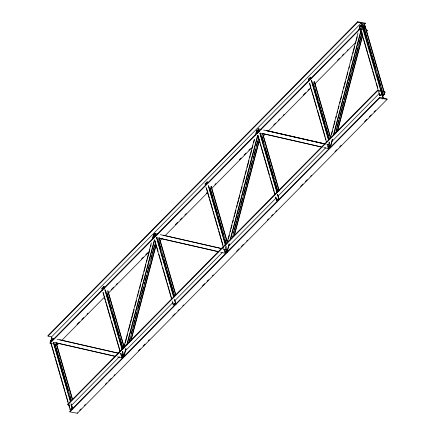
<?xml version="1.0" encoding="UTF-8"?>
<svg xmlns="http://www.w3.org/2000/svg" width="435" height="435" viewBox="0 0 435 435"><rect width="100%" height="100%" fill="white"/><g stroke="black" fill="none" stroke-linecap="round" stroke-linejoin="round"><path stroke-width="0.65" d="M363.029 29.314L363.089 28.862M50.873 341.698L51.602 338.028L51.874 338.077M119.973 353.633L123.029 354.329L122.3 358L123.219 356.368M154.115 237.064L154.844 233.399L155.116 233.448L154.849 234.818M223.22 249.005L226.271 249.701L225.542 253.371L226.461 251.74M257.362 132.436L258.085 128.771L258.363 128.82M327.071 144.512L329.512 145.072L328.789 148.737L329.779 147.035M122.79 351.393L121.648 355.732L123.959 356.651L126.079 348.587M123.605 348.288L151.342 242.86M152.158 239.761L153.463 234.797L154.496 235.172M124.366 346.478L125.019 343.998M125.345 342.758L126.813 337.179M126.977 336.554L127.629 334.075M128.445 330.975L130.244 324.151M130.571 322.911L131.549 319.192M131.876 317.952L134.159 309.269M134.975 306.169L136.443 300.585M137.585 296.246L138.074 294.386M138.401 293.147L139.053 290.662M139.706 288.182L140.684 284.463M141.5 281.363L143.294 274.539M144.11 271.44L144.599 269.58M144.926 268.341L145.904 264.616M146.557 262.136L147.209 259.657M147.536 258.417L149.819 249.733M150.635 246.634L151.124 244.769M152.756 238.57L153.734 234.851M123.681 356.597L125.802 348.538M126.618 345.433L154.354 240.006M127.221 344.248L154.632 240.055M128.929 342.334L130.07 337.995M131.218 333.65L132.36 329.311M132.849 327.452L133.501 324.967M133.828 323.727L134.806 320.008M135.133 318.768L136.927 311.944M137.743 308.845L139.7 301.401M140.353 298.921L141.332 295.202M141.658 293.962L142.31 291.477M142.473 290.857L143.452 287.138M144.268 284.039L144.757 282.179M145.083 280.939L146.551 275.355M147.367 272.256L147.856 270.396M148.183 269.151L149.161 265.432M150.793 259.233L151.935 254.888M152.424 253.029L153.076 250.549M153.403 249.309L154.381 245.585M129.162 342.432L155.594 241.963M130.641 340.969L155.768 245.465M131.076 340.404L156.04 245.514M226.195 246.139L224.89 251.104L227.2 252.017L229.321 243.959M226.847 243.66L254.257 139.472M255.399 135.133L256.704 130.168L258.243 130.685M227.614 241.849L228.103 239.989M228.429 238.75L229.408 235.025M230.224 231.926L230.713 230.066M231.039 228.826L232.018 225.107M232.671 222.622L233.323 220.143M234.139 217.043L234.628 215.184M234.954 213.944L235.933 210.219M236.749 207.12L237.238 205.26M237.564 204.02L238.543 200.296M238.869 199.056L239.848 195.337M240.664 192.237L241.153 190.378M241.479 189.133L242.132 186.653M243.274 182.314L243.763 180.454M244.089 179.215L244.742 176.73M245.394 174.25L246.373 170.531M247.189 167.431L248.983 160.607M249.799 157.508L250.288 155.648M250.614 154.403L251.593 150.684M252.251 148.204L252.904 145.725M253.719 142.62L254.535 139.521M256.329 132.702L256.982 130.217M229.049 243.904L226.923 251.968L227.2 252.017M230.028 240.185L257.602 135.377M258.417 132.278L258.743 131.038L256.704 130.168M230.463 239.614L257.873 135.426M233.481 232.741L233.97 230.882M234.296 229.642L235.765 224.058M235.928 223.438L236.58 220.958M236.906 219.718L238.048 215.379M238.538 213.52L239.19 211.035M239.516 209.795L240.495 206.076M240.821 204.836L242.616 198.012M243.431 194.913L245.389 187.469M246.041 184.989L247.02 181.27M247.346 180.03L247.999 177.545M248.162 176.925L249.141 173.206M249.956 170.107L250.446 168.247M250.772 167.002L252.24 161.423M253.056 158.324L253.545 156.464M253.877 155.219L255.345 149.64M256.487 145.301L257.629 140.956M258.118 139.097L258.444 137.857M232.404 237.804L258.673 137.955M234.046 235.721L259.336 139.597M234.324 235.77L259.282 140.886M329.273 142.131L328.131 146.47L330.442 147.389L332.563 139.325M330.252 138.412L357.989 32.978M358.641 30.499L359.952 25.54L360.224 25.589M331.508 134.741L332.487 131.017M333.302 127.917L333.792 126.058M334.118 124.818L335.097 121.093M335.912 117.994L336.402 116.134M337.217 113.035L337.707 111.175M338.359 108.69L339.012 106.211M339.827 103.111L340.317 101.252M340.643 100.012L341.622 96.287M342.437 93.188L342.927 91.328M343.742 88.229L344.232 86.364M344.558 85.124L345.537 81.405M346.352 78.305L346.842 76.446M347.168 75.201L347.821 72.721M348.968 68.382L349.457 66.522M351.088 60.318L352.067 56.599M352.883 53.5L353.372 51.634M353.698 50.395L354.677 46.675M355.493 43.576L355.982 41.711M356.308 40.471L357.287 36.752M359.408 28.688L359.897 26.829M330.17 147.34L332.291 139.276M333.27 135.557L361.985 26.404L359.952 25.54M333.868 134.366L361.115 30.798M336.07 130.592L336.56 128.733M336.886 127.493L338.843 120.049M339.169 118.809L339.659 116.95M339.985 115.71L341.453 110.126M341.616 109.506L342.269 107.026M342.595 105.787L343.737 101.447M344.226 99.582L346.184 92.144M346.51 90.904L348.794 82.22M349.12 80.981L351.083 73.537M351.736 71.057L353.693 63.613M353.856 62.993L355.324 57.415M355.651 56.175L356.14 54.31M356.466 53.07L357.934 47.491M358.75 44.392L361.034 35.708M361.197 35.088L361.523 33.848M335.646 133.17L362.078 32.707M337.125 131.713L362.578 34.963M364.209 28.764L364.699 26.905L362.099 26.165M337.729 130.522L362.529 36.257M361.447 25.921L362.273 24.974L382.077 93.596C379.576 94.982 384.181 95.7 384.518 94.042L384.796 94.09L364.987 25.475L363.714 26.334L362.665 26.035L363.959 26.519M363.421 26.736L362.099 26.247M362.377 26.502L365.237 23.599L365.101 23.12L357.624 21.75L47.893 335.641L48.035 336.124L50.96 336.657L51.83 337.468M48.035 336.124L357.766 22.234L361.224 23.055L382.838 97.929L379.489 97.511L69.763 411.401L69.899 411.88L77.376 413.25L387.106 99.359L386.965 98.875L383.507 98.054L381.642 92.247L382.115 91.682M51.493 336.946L361.224 23.055M68.36 403.81L50.204 340.909L52.271 338.816L52.635 340.088M102.377 290.498L101.828 288.595L103.889 286.502L104.53 287.823M205.619 185.87L205.07 183.961L207.136 181.874L207.778 183.189M308.681 80.605L308.312 79.333L310.378 77.24L311.02 78.561M102.872 287.861L101.828 288.595M103.394 287.334L104.166 286.551M207.408 181.922L206.734 182.966M309.356 78.605L308.312 79.333M310.65 77.289L309.976 78.338M363.665 24.567L365.101 23.12M362.029 29.319L359.685 28.889L49.954 342.78L50.096 343.264L52.586 343.721M50.096 343.264L359.827 29.373L362.317 29.83M77 324.32L79.382 321.9M81.769 319.48L83.678 317.55M87.022 314.162L87.973 313.195M111.36 289.498L113.747 287.078M116.134 284.659L117.564 283.207M141.424 259.026L143.333 257.09M145.72 254.676L147.628 252.74M175.31 224.688L177.697 222.269M180.085 219.849L181.993 217.919M184.853 215.015L186.289 213.563M206.331 193.249L207.283 192.281M214.923 184.543L215.874 183.575M239.261 159.879L241.169 157.943M244.03 155.039L245.944 153.109M248.804 150.206L250.234 148.754M273.62 125.057L275.529 123.121M278.395 120.218L279.825 118.766M283.169 115.384L284.12 114.416M303.211 95.069L305.598 92.65M307.98 90.23L309.415 88.783M337.571 60.247L339.479 58.312M342.345 55.408L343.775 53.956M347.114 50.574L348.071 49.606M53.831 343.949L57.572 344.634L58.524 343.666M61.868 340.279L104.819 296.752M108.636 292.88L149.2 251.773M159.699 241.131L162.086 238.712M164.952 235.808L207.903 192.281M211.72 188.415L251.805 147.786M263.262 136.177L265.171 134.241M268.036 131.343L310.987 87.816M314.804 83.944L355.846 42.353M366.346 31.711L367.298 30.744L367.162 30.26L365.976 30.042M382.414 91.279L377.428 90.366L67.702 404.256L67.838 404.74L70.182 405.17M67.838 404.74L377.569 90.85L379.913 91.279M71.78 405.083L119.5 356.716M125.231 350.914L172.956 302.548M174.865 300.612L222.111 252.73M228.788 245.96L276.04 198.077M277.949 196.142L325.668 147.78M331.872 141.489L379.597 93.128M68.725 405.077L70.013 409.525L72.351 407.486L71.432 404.305M172.151 301.085L173.255 304.897L175.593 302.852L174.674 299.677M275.578 197.088L276.497 200.269L278.835 198.224L277.737 194.412M378.64 91.823L379.739 95.635L382.077 93.596M72.351 407.486L71.672 408.53M121.909 357.26L123.181 356.325M173.255 304.897L174.805 304.011M175.593 302.852L174.767 303.799L176.142 304.125M276.497 200.269L278.047 199.382L279.275 199.605M278.835 198.224L278.161 199.268M379.739 95.635L381.288 94.754L383.284 95.189L382.457 96.135L382.088 94.863M384.089 93.188L385.046 92.22L384.904 91.736L383.659 91.508M69.899 411.88L379.63 97.995L387.106 99.359M384.796 94.09L382.457 96.135M382.55 99.022L383.507 98.054M79.621 410.346L81.057 408.9M84.395 405.512L85.352 404.545M105.395 384.23L106.825 382.778M108.734 380.848L111.121 378.428M113.986 375.525L114.938 374.557M138.325 350.86L140.233 348.924M143.093 346.021L145.007 344.09M148.346 340.703L149.297 339.735M172.684 316.038L175.071 313.619M177.937 310.715L179.367 309.263M182.705 305.881L183.662 304.913M202.275 286.051L204.662 283.631M207.044 281.217L208.479 279.765M212.296 275.893L213.248 274.925M236.635 251.229L239.022 248.809M241.409 246.389L243.317 244.459M246.656 241.072L247.613 240.104M267.177 220.273L268.612 218.821M271.473 215.923L272.908 214.471M275.768 211.568L276.725 210.6M300.585 186.419L302.972 184M305.359 181.58L307.268 179.65M310.606 176.262L311.563 175.294M334.945 151.597L336.853 149.662M339.719 146.758L341.149 145.306M364.535 121.61L366.922 119.19M369.31 116.77L371.218 114.84M374.078 111.936L375.514 110.485M360.979 26.29L361.485 26.133M206.62 183.081L205.07 183.961M329.164 147.22L329.67 147.068M225.917 251.854L226.423 251.696M51.754 340.023L50.204 340.909M71.563 408.639L70.013 409.525M365.237 23.599L361.893 23.18L363.361 28.917L364.209 29.71M362.273 24.974L359.935 27.019L378.271 90.556M363.562 30.058L364.807 30.287M366.053 30.515L367.298 30.744M383.871 92.002L385.046 92.22M266.573 130.571L325.179 143.947M266.296 130.522L324.907 143.898M258.085 128.771L261.141 129.467M263.583 130.022L325.239 144.099M262.517 133.491L265.236 134.1M265.573 134.187L309.187 144.132M309.524 144.219L320.513 146.725M259.804 132.99L322.074 147.204M323.901 147.623L329.061 148.792M163.054 235.15L222.274 248.668M154.844 233.399L157.894 234.095M160.341 234.655L221.051 248.499M159.275 238.119L183.967 243.741M184.304 243.834L189.464 244.997M189.801 245.09L217.543 251.408M156.556 237.624L218.827 251.838M220.659 252.256L225.819 253.42M59.812 339.778L118.69 353.209M51.602 338.028L54.315 338.637M57.094 339.284L118.755 353.356M56.033 342.747L58.747 343.356M59.084 343.449L108.195 354.645M108.532 354.732L115.248 356.265M53.315 342.253L115.585 356.466M117.417 356.885L122.578 358.048M329.67 146.986L329.164 146.845M226.428 251.615L225.923 251.474M123.181 356.249L122.681 356.107M329.681 147.068L330.442 147.389M153.463 234.797L155.496 235.667M226.499 251.539L226.276 251.12M364.715 25.426L384.518 94.042M363.714 26.334L383.518 94.955M363.481 26.573L364.03 28.476M364.394 29.749L365.498 33.56M365.677 34.196L366.596 37.372M366.961 38.644L367.515 40.547M367.879 41.82L368.798 44.995M369.163 46.268L371.365 53.891M371.729 55.163L372.284 57.067M372.648 58.339L374.481 64.695M374.665 65.326L375.764 69.138M377.417 74.858L378.885 79.942M379.064 80.578L380.533 85.657M381.267 88.202L381.816 90.105M382.186 91.377L382.735 93.286M361.49 31.516L362.224 34.06M362.409 34.691L362.959 36.6M363.328 37.872L367.727 53.119M368.092 54.391L369.01 57.567M369.195 58.203L371.213 65.19M371.398 65.826L372.496 69.638M372.86 70.91L373.415 72.814M373.594 73.45L375.612 80.437M376.346 82.982L377.814 88.06M379.282 93.144L380.016 95.689M357.624 21.75L357.766 22.234M359.685 28.889L359.827 29.373M377.428 90.366L377.569 90.85M379.489 97.511L379.63 97.995M314.467 81.601L330.605 137.514M314.195 81.552L330.513 138.096M313.01 81.829L329.512 139.01M313.51 84.602L314.059 86.511M314.793 89.05L315.707 92.231M316.441 94.77L317.909 99.854M318.643 102.394L319.192 104.302M319.562 105.569L320.475 108.75M320.845 110.017L321.394 111.925M321.759 113.198L322.862 117.01M323.042 117.646L324.88 123.997M325.614 126.536L326.163 128.445M326.527 129.717L327.076 131.62M327.261 132.256L328.36 136.068M328.729 137.34L329.279 139.243M311.569 80.47L328.626 139.553M310.378 77.24L310.742 78.512M311.297 80.421L328.534 140.141M329.083 142.049L330.181 145.861L328.12 147.954L327.017 144.137M309.687 83.194L310.786 87.011M311.52 89.55L312.069 91.453M312.439 92.726L312.988 94.634M313.173 95.27L315.19 102.258M315.37 102.894L316.838 107.972M317.572 110.517L319.589 117.504M319.774 118.141L321.606 124.492M321.976 125.764L323.809 132.12M323.993 132.751L325.092 136.568M325.456 137.835L326.011 139.744M309.415 83.145L326.467 142.234M262.849 133.915L279.167 190.459M262.571 133.866L279.08 191.047M261.571 134.779L277.889 191.324M261.701 136.285L262.251 138.189M262.435 138.825L263.539 142.636M265.187 148.357L266.655 153.441M266.84 154.072L268.303 159.156M269.037 161.7L269.586 163.603M269.956 164.876L270.505 166.779M271.239 169.324L273.071 175.675M273.441 176.947L273.99 178.85M274.724 181.395L275.273 183.298M275.638 184.57L277.476 190.927M260.13 133.42L277.187 192.504M259.309 131.462L258.754 129.554L256.693 131.647L257.243 133.556M259.858 133.366L276.91 192.455M277.459 194.363L278.563 198.175M258.064 135.513L258.983 138.689M259.168 139.325L260.266 143.137M260.636 144.404L261.185 146.312M261.364 146.948L263.382 153.936M263.567 154.572L265.584 161.559M265.769 162.195L267.786 169.182M267.971 169.819L269.434 174.903M270.168 177.442L270.717 179.35M271.087 180.623L274.202 191.422M274.572 192.694L275.121 194.597M275.855 197.142L276.769 200.317M257.792 135.459L274.844 194.548M211.225 186.229L227.364 242.143M210.953 186.18L227.271 242.725M209.947 187.093L226.45 244.274M209.898 187.963L210.632 190.503M210.817 191.139L212.65 197.495M213.384 200.035L213.933 201.943M214.297 203.21L217.418 214.015M218.152 216.554L218.702 218.462M219.066 219.729L219.615 221.638M219.985 222.91L221.817 229.261M222.551 231.801L223.47 234.982M224.754 239.429L225.852 243.241M208.506 185.734L225.564 244.823M207.136 181.874L207.5 183.14M208.234 185.685L225.471 245.405M225.841 246.678L226.939 250.489L224.873 252.583L223.775 248.771M206.625 188.464L209.376 197.99M209.746 199.263L212.862 210.061M213.232 211.334L214.145 214.509M214.515 215.782L216.347 222.133M216.532 222.769L217.63 226.581M217.995 227.853L218.549 229.762M218.914 231.028L220.746 237.385M220.931 238.021L222.948 245.008M205.989 187.142L223.411 247.499M159.422 237.912L175.74 294.457M159.145 237.858L175.653 295.044M158.144 238.771L174.647 295.952M158.644 241.55L159.194 243.453M159.379 244.089L160.841 249.173M162.494 254.894L163.043 256.797M163.777 259.342L165.61 265.693M165.98 266.965L166.529 268.868M167.263 271.413L167.812 273.316M168.176 274.588L170.014 280.939M170.379 282.212L171.298 285.387M171.662 286.66L172.211 288.568M172.396 289.199L173.5 293.011M173.864 294.283L174.413 296.191M156.703 237.412L173.94 297.138M155.882 235.455L155.512 234.188L153.446 236.281L153.816 237.548M156.611 237.999L173.668 297.083M174.402 299.628L175.321 302.803M154.822 240.142L155.92 243.953M156.105 244.59L158.123 251.577M158.857 254.116L160.325 259.2M160.51 259.836L161.972 264.92M162.706 267.46L163.261 269.368M163.625 270.635L166.741 281.44M167.111 282.712L167.66 284.615M168.024 285.887L168.943 289.063M169.128 289.699L171.145 296.686M171.325 297.322L171.694 298.595M172.793 302.407L173.527 304.946M154.55 240.093L171.602 299.177M107.983 290.863L124.122 346.771M107.706 290.808L124.214 347.989M106.706 291.722L123.208 348.903M106.836 293.228L107.391 295.137M107.57 295.773L109.587 302.76M110.321 305.299L111.24 308.475M112.524 312.923L113.992 318.007M114.171 318.643L114.726 320.551M115.09 321.818L115.639 323.727M116.373 326.266L116.923 328.175M117.292 329.442L118.391 333.253M118.576 333.89L119.125 335.798M119.859 338.338L120.408 340.246M120.778 341.519L122.795 348.506M105.085 289.726L122.322 349.452M103.889 286.502L104.444 288.405M104.808 289.677L122.045 349.403M122.599 351.306L123.698 355.118L121.631 357.211L120.533 353.399M103.198 292.456L104.117 295.631M104.302 296.268L105.4 300.079M105.77 301.352L106.319 303.255M106.684 304.527L108.522 310.878M108.701 311.514L110.718 318.507M111.452 321.046L112.921 326.13M113.105 326.767L115.123 333.754M115.302 334.39L115.857 336.293M116.221 337.565L120.256 351.545M102.926 292.407L119.984 351.491M57.431 344.15L57.572 344.634M77.234 412.766L77.376 413.25M56.36 343.177L72.683 399.721M56.088 343.123L72.406 399.673M55.082 344.036L71.405 400.586M55.033 344.906L55.582 346.815M55.952 348.087L57.784 354.438M58.149 355.71L59.068 358.886M59.432 360.158L60.351 363.334M60.721 364.606L61.27 366.509M61.634 367.782L62.553 370.957M62.917 372.229L63.836 375.405M64.201 376.677L64.755 378.58M65.12 379.853L66.952 386.204M67.137 386.84L68.235 390.652M69.888 396.372L70.987 400.184M53.646 342.677L70.513 401.13M53.369 342.628L70.427 401.717M70.976 403.62L72.074 407.432M71.639 406.083L72.487 409.025M51.395 344.134L54.511 354.938M54.881 356.205L55.43 358.114M55.8 359.386L60.199 374.633M60.563 375.905L61.482 379.081M61.667 379.717L63.684 386.704M63.869 387.34L64.967 391.152M65.332 392.424L65.881 394.327M66.066 394.964L68.083 401.951M68.817 404.496L69.736 407.671M258.091 130.185L258.129 130.462"/></g></svg>
